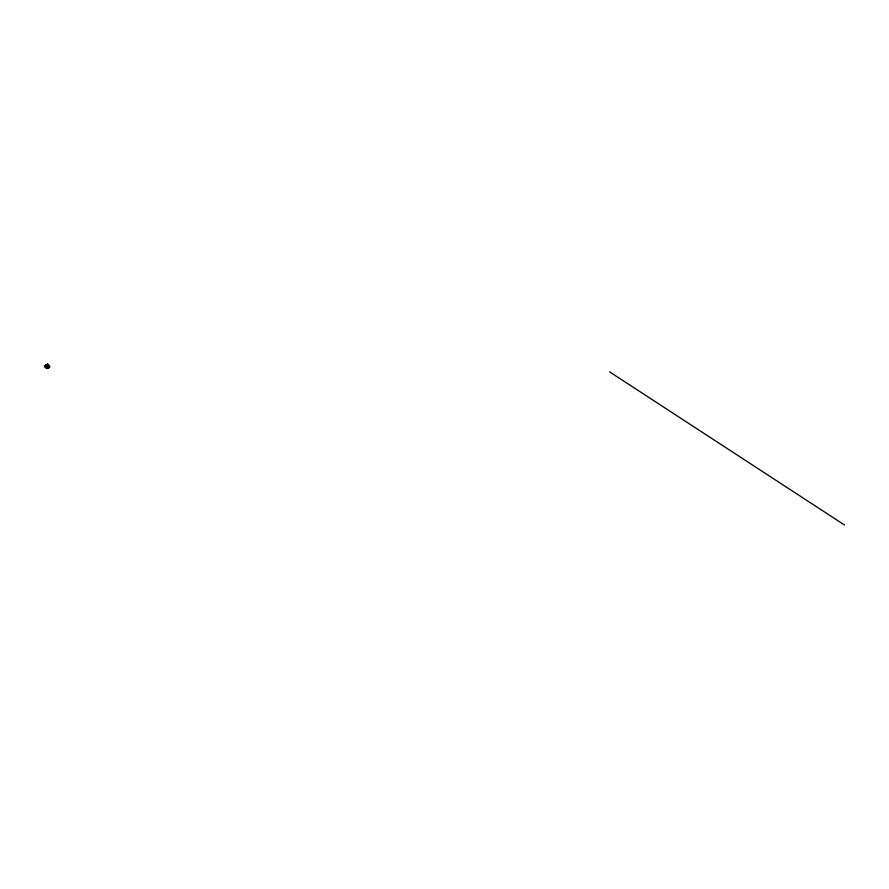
<?xml version="1.0" encoding="UTF-8"?>
<svg xmlns="http://www.w3.org/2000/svg" width="889" height="889" viewBox="0 0 889 889"><rect width="100%" height="100%" fill="white"/><g stroke="black" fill="none" stroke-linecap="round" stroke-linejoin="round"><path stroke-width="1.33" d="M47.017 365.146L47.028 365.868L46.606 365.368L47.395 364.901L48.939 365.668L46.973 366.724M47.139 365.157L46.806 364.59L44.517 365.935L45.706 367.568L49.084 365.835L49.962 367.035L47.328 368.579L46.45 367.379M47.806 366.312L46.839 365.846C46.506 367.635 44.806 366.057 47.25 365.368L46.728 365.535M47.384 365.157L48.339 364.968L45.761 366.479L47.384 365.523L46.284 364.901L46.817 365.612L47.573 365.179M46.817 367.779L48.306 366.446M47.584 367.713L48.05 368.113L47.217 367.979M47.195 366.312L45.906 366.346M47.384 367.49L48.939 367.602M47.239 367.446L48.828 366.935M48.017 366.024C50.051 364.057 45.628 364.601 47.906 364.423L47.717 364.99M45.839 366.424L46.817 365.623M49.095 367.479L49.106 365.979L47.039 367.802M46.417 367.602L49.106 365.979L49.117 366.979M45.695 365.89L45.372 365.435L45.795 366.001M47.506 364.646L47.806 364.701M45.872 366.501L46.85 366.124M46.028 366.835L47.117 366.19M46.85 366.579L48.639 365.312L47.873 365.746L48.628 365.323L47.395 364.901L46.628 365.368L47.161 365.857M45.528 367.668L49.006 365.668L47.762 363.979L44.45 365.935L45.695 367.624M47.795 366.924L48.15 366.901M48.162 367.013L49.317 366.312M46.85 367.424L47.562 367.368M47.873 367.713L46.584 367.468M47.895 367.79L47.295 368.035L48.639 367.246M48.951 367.279L48.173 367.868M48.217 368.013L48.817 367.513M46.695 365.512L45.617 366.112L46.572 367.057L46.372 366.49M47.684 365.335L48.339 364.957M46.117 366.79L46.461 366.19M47.728 368.246L48.095 367.568M49.073 367.213L48.751 367.635M609.576 371.835L844.55 525.021M47.939 364.657L44.539 365.935L45.728 367.546M48.395 366.257L48.806 366.813M47.839 367.657L47.873 368.224M47.717 368.324L47.373 367.846L47.584 368.402"/></g></svg>
